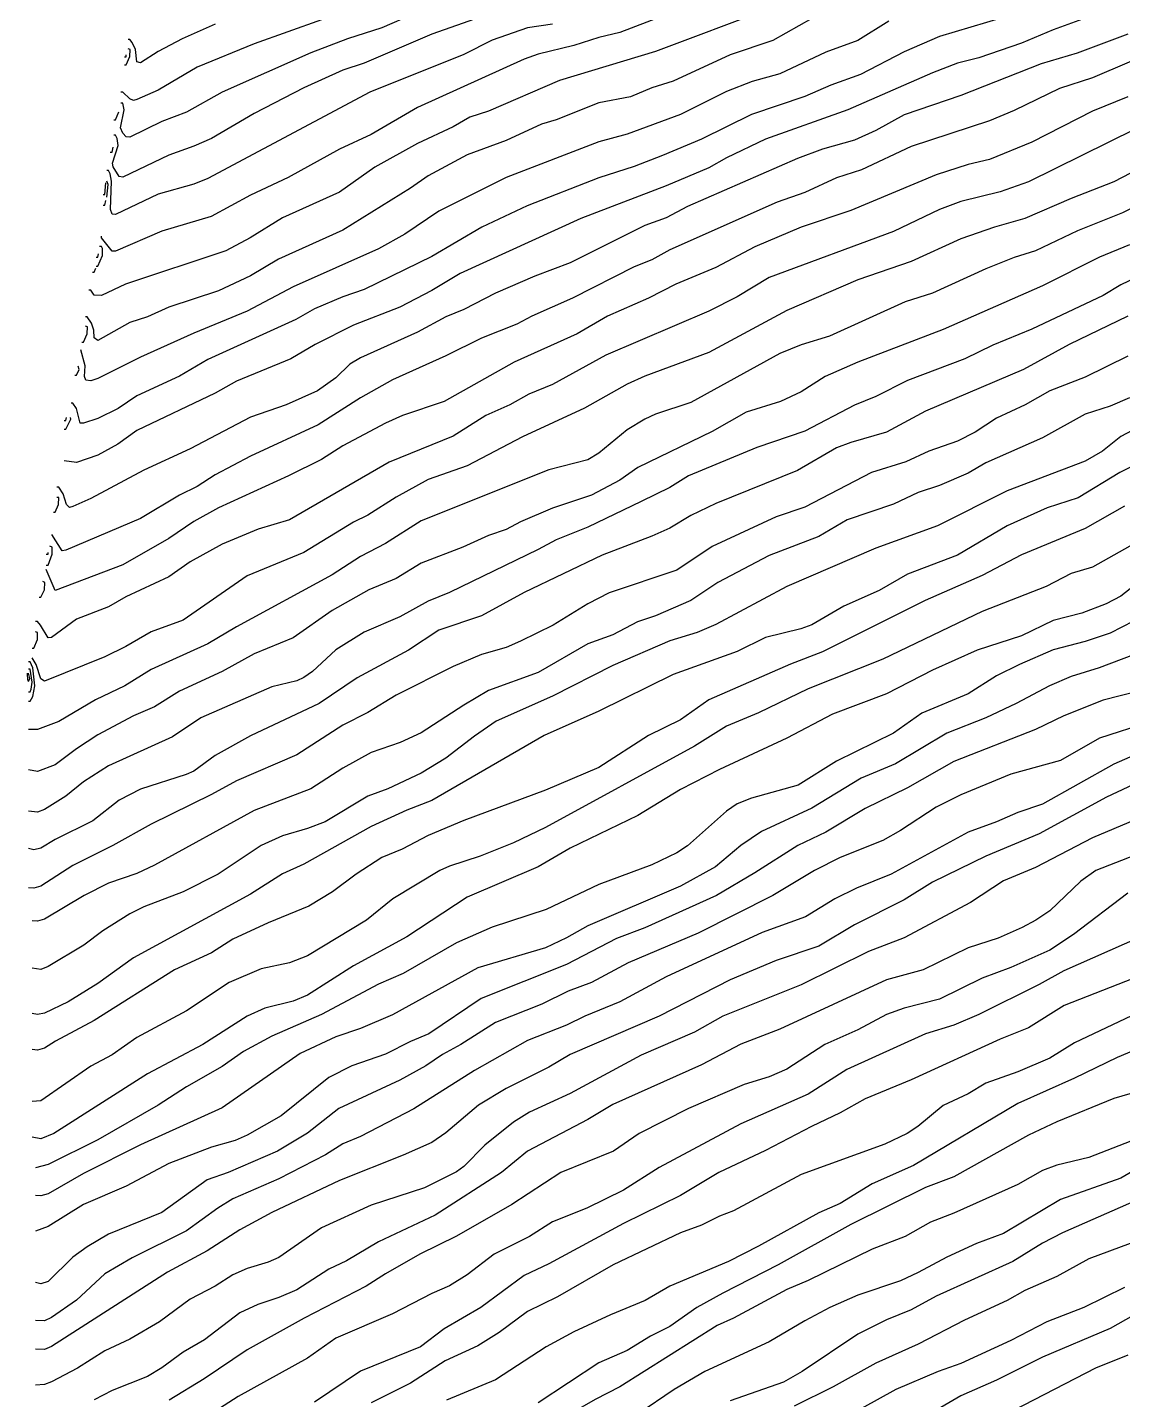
# Model space of a CAD drawing. Extents: x 474277 to 475042, y 254928 to 255625.
# Drawn here: x 474290.52 to 474314.16, y 255454.14 to 255483.75 of the extents above; entities that cross this region are included whole.
import ezdxf

# ---------------------------------------------------------------- set-up
doc = ezdxf.new("R2010")
doc.units = 0
doc.header["$MEASUREMENT"] = 0
doc.layers.add('BaseMapV2_DTM_export_MonNov09090547073261 — entities', color=1, linetype='CONTINUOUS')

msp = doc.modelspace()

# ---------------------------------------------------------------- linework, layer by layer
at = {"layer": 'BaseMapV2_DTM_export_MonNov09090547073261 — entities', "color": 15, "linetype": 'Continuous', "true_color": 0xb7484b}
for points in [[(474314.646, 255484.421, 103.25), (474312.668, 255483.693, 103.25), (474311.978, 255483.406, 103.25), (474311.058, 255483.092, 103.25), (474310.598, 255482.974, 103.25), (474310.061, 255482.771, 103.25), (474308.235, 255481.968, 103.25), (474306.457, 255481.335, 103.25), (474305.614, 255480.931, 103.25), (474305.23, 255480.715, 103.25), (474304.31, 255480.328, 103.25), (474302.47, 255479.624, 103.25), (474299.866, 255478.441, 103.25), (474299.25, 255478.072, 103.25), (474298.56, 255477.714, 103.25), (474297.563, 255477.322, 103.25), (474296.731, 255476.907, 103.25), (474296.21, 255476.6, 103.25), (474295.033, 255476.117, 103.25), (474294.572, 255475.859, 103.25), (474292.886, 255475.054, 103.25), (474292.477, 255474.76, 103.25), (474292.042, 255474.517, 103.25), (474291.582, 255474.362, 103.25), (474291.314, 255474.4, 103.25)], [(474306.534, 255484.152, 104.25), (474304.08, 255483.227, 104.25), (474302.01, 255482.601, 104.25), (474300.477, 255481.939, 104.25), (474300.076, 255481.814, 104.25), (474299.71, 255481.605, 104.25), (474298.943, 255481.241, 104.25), (474298.023, 255480.733, 104.25), (474297.256, 255480.19, 104.25), (474296.029, 255479.641, 104.25), (474295.329, 255479.207, 104.25), (474294.803, 255478.93, 104.25), (474292.639, 255478.21, 104.25), (474292.119, 255477.967, 104.25), (474291.965, 255477.973, 104.25), (474291.889, 255478.077, 104.25), (474291.85, 255478.077, 104.25)], [(474311.901, 255484.053, 103.5), (474310.214, 255483.552, 103.5), (474309.448, 255483.222, 103.5), (474308.504, 255482.734, 103.5), (474307.867, 255482.504, 103.5), (474307.301, 255482.256, 103.5), (474306.151, 255481.867, 103.5), (474305.077, 255481.334, 103.5), (474304.234, 255480.986, 103.5), (474303.62, 255480.745, 103.5), (474302.854, 255480.504, 103.5), (474301.308, 255479.897, 103.5), (474300.331, 255479.437, 103.5), (474299.25, 255478.806, 103.5), (474297.793, 255478.09, 103.5), (474297.333, 255477.933, 103.5), (474296.719, 255477.674, 103.5), (474296.315, 255477.444, 103.5), (474294.419, 255476.583, 103.5), (474293.806, 255476.225, 103.5), (474292.886, 255475.799, 103.5), (474292.48, 255475.527, 103.5), (474292.042, 255475.307, 103.5), (474291.735, 255475.206, 103.5), (474291.659, 255475.213, 103.5), (474291.579, 255475.527, 103.5), (474291.505, 255475.643, 103.5), (474291.467, 255475.643, 103.5)], [(474309.121, 255483.885, 103.75), (474308.451, 255483.465, 103.75), (474307.761, 255483.213, 103.75), (474306.764, 255482.744, 103.75), (474306.165, 255482.581, 103.75), (474305.614, 255482.363, 103.75), (474304.617, 255481.872, 103.75), (474303.467, 255481.442, 103.75), (474302.854, 255481.277, 103.75), (474300.86, 255480.508, 103.75), (474299.403, 255479.78, 103.75), (474298.672, 255479.284, 103.75), (474298.1, 255478.97, 103.75), (474296.259, 255478.148, 103.75), (474295.263, 255477.625, 103.75), (474294.112, 255477.154, 103.75), (474292.962, 255476.636, 103.75), (474292.042, 255476.173, 103.75), (474291.889, 255476.121, 103.75), (474291.781, 255476.14, 103.75), (474291.753, 255476.217, 103.75), (474291.769, 255476.447, 103.75), (474291.676, 255476.792, 103.75)], [(474307.454, 255483.943, 104), (474306.611, 255483.466, 104), (474305.691, 255483.159, 104), (474304.464, 255482.59, 104), (474304.004, 255482.446, 104), (474303.544, 255482.252, 104), (474302.854, 255482.118, 104), (474301.933, 255481.756, 104), (474301.621, 255481.661, 104), (474300.86, 255481.307, 104), (474300.016, 255480.996, 104), (474299.173, 255480.545, 104), (474298.79, 255480.278, 104), (474297.333, 255479.374, 104), (474295.939, 255478.747, 104), (474295.339, 255478.39, 104), (474294.649, 255478.068, 104), (474293.576, 255477.715, 104), (474293.116, 255477.507, 104), (474292.732, 255477.378, 104), (474292.042, 255476.993, 104), (474291.965, 255477.049, 104), (474291.957, 255477.214, 104), (474291.908, 255477.367, 104), (474291.812, 255477.502, 104), (474291.774, 255477.502, 104)], [(474304.234, 255483.989, 104.5), (474303.314, 255483.636, 104.5), (474302.854, 255483.532, 104.5), (474302.317, 255483.355, 104.5), (474301.55, 255483.169, 104.5), (474301.243, 255483.066, 104.5), (474298.943, 255482.018, 104.5), (474297.946, 255481.436, 104.5), (474297.256, 255481.12, 104.5), (474296.15, 255480.511, 104.5), (474295.34, 255480.127, 104.5), (474294.492, 255479.667, 104.5), (474293.422, 255479.349, 104.5), (474292.426, 255478.922, 104.5), (474292.349, 255478.923, 104.5), (474292.121, 255479.207, 104.5), (474292.12, 255479.246, 104.5)], [(474300.707, 255484.115, 105), (474299.25, 255483.601, 105), (474297.793, 255482.976, 105), (474297.333, 255482.825, 105), (474296.489, 255482.444, 105), (474295.416, 255481.889, 105), (474294.495, 255481.354, 105), (474294.112, 255481.183, 105), (474293.576, 255480.993, 105), (474292.579, 255480.518, 105), (474292.502, 255480.533, 105), (474292.376, 255480.741, 105), (474292.361, 255480.817, 105), (474292.484, 255481.201, 105), (474292.457, 255481.354, 105), (474292.426, 255481.422, 105), (474292.387, 255481.422, 105)], [(474298.871, 255484.038, 105.25), (474298.176, 255483.739, 105.25), (474297.431, 255483.501, 105.25), (474296.643, 255483.2, 105.25), (474294.725, 255482.351, 105.25), (474293.959, 255481.92, 105.25), (474293.422, 255481.716, 105.25), (474292.732, 255481.38, 105.25), (474292.656, 255481.387, 105.25), (474292.579, 255481.468, 105.25), (474292.533, 255481.584, 105.25), (474292.608, 255481.968, 105.25), (474292.579, 255482.113, 105.25), (474292.541, 255482.113, 105.25)], [(474296.873, 255483.912, 105.5), (474295.416, 255483.39, 105.5), (474294.189, 255482.888, 105.5), (474293.346, 255482.392, 105.5), (474292.886, 255482.189, 105.5), (474292.809, 255482.174, 105.5), (474292.732, 255482.204, 105.5), (474292.579, 255482.349, 105.5), (474292.541, 255482.349, 105.5)], [(474314.278, 255483.604, 103), (474313.183, 255483.194, 103), (474312.406, 255482.964, 103), (474310.674, 255482.281, 103), (474309.448, 255481.863, 103), (474308.834, 255481.527, 103), (474308.374, 255481.318, 103), (474307.684, 255481.121, 103), (474307.147, 255480.919, 103), (474304.77, 255479.884, 103), (474304.31, 255479.638, 103), (474303.85, 255479.472, 103), (474302.241, 255478.671, 103), (474301.473, 255478.38, 103), (474300.63, 255478.013, 103), (474299.94, 255477.661, 103), (474299.556, 255477.503, 103), (474298.943, 255477.174, 103), (474297.716, 255476.621, 103), (474297.486, 255476.479, 103), (474297.179, 255476.188, 103), (474296.781, 255475.91, 103), (474296.106, 255475.604, 103), (474295.339, 255475.337, 103), (474294.036, 255474.653, 103), (474293.039, 255474.195, 103), (474291.889, 255473.585, 103), (474291.505, 255473.412, 103), (474291.429, 255473.387, 103), (474291.366, 255473.457, 103), (474291.295, 255473.687, 103), (474291.199, 255473.828, 103), (474291.16, 255473.828, 103)], [(474301.857, 255483.817, 104.75), (474301.32, 255483.737, 104.75), (474300.553, 255483.473, 104.75), (474299.94, 255483.164, 104.75), (474297.915, 255482.351, 104.75), (474294.419, 255480.487, 104.75), (474294.112, 255480.365, 104.75), (474293.346, 255480.152, 104.75), (474292.426, 255479.71, 104.75), (474292.349, 255479.722, 104.75), (474292.317, 255479.821, 104.75), (474292.341, 255480.434, 104.75), (474292.309, 255480.587, 104.75), (474292.272, 255480.66, 104.75), (474292.234, 255480.66, 104.75)], [(474294.572, 255483.815, 105.75), (474293.863, 255483.501, 105.75), (474293.346, 255483.229, 105.75), (474292.962, 255482.985, 105.75), (474292.886, 255483.006, 105.75), (474292.856, 255483.271, 105.75), (474292.781, 255483.424, 105.75), (474292.732, 255483.486, 105.75), (474292.694, 255483.486, 105.75)], [(474315.045, 255483.311, 102.75), (474313.511, 255482.662, 102.75), (474312.803, 255482.428, 102.75), (474311.825, 255481.953, 102.75), (474311.288, 255481.733, 102.75), (474309.601, 255481.178, 102.75), (474308.528, 255480.677, 102.75), (474307.991, 255480.499, 102.75), (474307.301, 255480.186, 102.75), (474306.71, 255479.974, 102.75), (474304.387, 255478.95, 102.75), (474304.004, 255478.732, 102.75), (474303.62, 255478.58, 102.75), (474302.291, 255477.904, 102.75), (474301.41, 255477.52, 102.75), (474301.09, 255477.347, 102.75), (474300.323, 255477.041, 102.75), (474299.556, 255476.659, 102.75), (474298.406, 255476.142, 102.75), (474297.716, 255475.756, 102.75), (474296.796, 255475.174, 102.75), (474295.339, 255474.496, 102.75), (474294.572, 255474.096, 102.75), (474294.189, 255473.844, 102.75), (474293.806, 255473.657, 102.75), (474292.963, 255473.15, 102.75), (474291.352, 255472.466, 102.75), (474291.275, 255472.458, 102.75), (474291.049, 255472.805, 102.75)], [(474292.617, 255482.944, 105.5), (474292.656, 255482.944, 105.5), (474292.732, 255483.118, 105.5), (474292.739, 255483.271, 105.5), (474292.694, 255483.287, 105.5)], [(474292.617, 255483.115, 105.25), (474292.656, 255483.115, 105.25), (474292.657, 255483.156, 105.25)], [(474314.278, 255482.247, 102.5), (474313.511, 255481.941, 102.5), (474312.208, 255481.272, 102.5), (474311.288, 255480.896, 102.5), (474310.828, 255480.79, 102.5), (474310.138, 255480.564, 102.5), (474308.298, 255479.8, 102.5), (474307.222, 255479.437, 102.5), (474306.227, 255479.016, 102.5), (474305.384, 255478.569, 102.5), (474304.519, 255478.21, 102.5), (474303.927, 255477.906, 102.5), (474303.043, 255477.52, 102.5), (474302.393, 255477.137, 102.5), (474301.032, 255476.524, 102.5), (474299.52, 255475.68, 102.5), (474298.62, 255475.373, 102.5), (474298.253, 255475.211, 102.5), (474297.333, 255474.72, 102.5), (474296.873, 255474.428, 102.5), (474296.159, 255474.07, 102.5), (474294.649, 255473.38, 102.5), (474294.112, 255473.085, 102.5), (474293.576, 255472.722, 102.5), (474292.579, 255472.15, 102.5), (474291.122, 255471.596, 102.5), (474290.93, 255472.055, 102.5)], [(474292.387, 255481.755, 105), (474292.426, 255481.755, 105), (474292.493, 255481.929, 105)], [(474316.272, 255481.613, 102), (474313.972, 255480.417, 102), (474313.051, 255480.058, 102), (474312.055, 255479.624, 102), (474311.396, 255479.437, 102), (474310.674, 255479.185, 102), (474309.601, 255478.696, 102), (474308.451, 255478.301, 102), (474306.917, 255477.641, 102), (474305.23, 255476.736, 102), (474303.85, 255476.221, 102), (474303.467, 255476.051, 102), (474302.547, 255475.536, 102), (474301.211, 255474.913, 102), (474300.016, 255474.291, 102), (474299.173, 255473.994, 102), (474298.483, 255473.612, 102), (474297.87, 255473.227, 102), (474297.559, 255473.073, 102), (474296.489, 255472.421, 102), (474295.263, 255471.919, 102), (474293.882, 255470.956, 102), (474293.192, 255470.711, 102), (474292.649, 255470.39, 102), (474292.196, 255470.166, 102), (474290.892, 255469.644, 102), (474290.815, 255469.693, 102), (474290.713, 255470.006, 102), (474290.624, 255470.148, 102)], [(474314.432, 255481.553, 102.25), (474312.131, 255480.415, 102.25), (474311.518, 255480.201, 102.25), (474310.674, 255479.995, 102.25), (474310.214, 255479.817, 102.25), (474309.218, 255479.348, 102.25), (474306.534, 255478.351, 102.25), (474305.844, 255477.936, 102.25), (474305.23, 255477.627, 102.25), (474303.007, 255476.679, 102.25), (474301.857, 255476.045, 102.25), (474301.343, 255475.834, 102.25), (474300.937, 255475.607, 102.25), (474300.421, 255475.373, 102.25), (474299.71, 255474.929, 102.25), (474298.33, 255474.371, 102.25), (474296.183, 255473.126, 102.25), (474295.504, 255472.92, 102.25), (474294.726, 255472.597, 102.25), (474294.036, 255472.217, 102.25), (474293.576, 255471.891, 102.25), (474292.647, 255471.463, 102.25), (474292.272, 255471.249, 102.25), (474291.582, 255470.984, 102.25), (474291.045, 255470.587, 102.25), (474290.969, 255470.579, 102.25), (474290.804, 255470.85, 102.25), (474290.739, 255470.929, 102.25), (474290.7, 255470.929, 102.25)], [(474292.311, 255481.057, 104.75), (474292.349, 255481.057, 104.75), (474292.377, 255481.163, 104.75)], [(474292.157, 255480.141, 104.25), (474292.196, 255480.141, 104.25), (474292.213, 255480.396, 104.25)], [(474292.234, 255480.085, 104.5), (474292.269, 255480.357, 104.5), (474292.234, 255480.432, 104.5)], [(474314.968, 255480.142, 101.75), (474314.162, 255479.744, 101.75), (474313.187, 255479.361, 101.75), (474312.285, 255478.929, 101.75), (474311.825, 255478.783, 101.75), (474311.211, 255478.538, 101.75), (474310.061, 255478.017, 101.75), (474309.472, 255477.827, 101.75), (474307.837, 255477.086, 101.75), (474307.224, 255476.897, 101.75), (474306.764, 255476.71, 101.75), (474304.847, 255475.656, 101.75), (474304.08, 255475.404, 101.75), (474303.85, 255475.298, 101.75), (474303.467, 255475.065, 101.75), (474302.854, 255474.559, 101.75), (474302.623, 255474.422, 101.75), (474301.78, 255474.202, 101.75), (474299.02, 255473.099, 101.75), (474298.253, 255472.615, 101.75), (474297.716, 255472.336, 101.75), (474297.103, 255471.938, 101.75), (474295.033, 255470.817, 101.75), (474294.419, 255470.448, 101.75), (474293.192, 255469.895, 101.75), (474292.626, 255469.546, 101.75), (474291.99, 255469.239, 101.75), (474291.199, 255468.774, 101.75), (474290.739, 255468.601, 101.75), (474290.547, 255468.598, 101.75)], [(474292.157, 255479.916, 104.5), (474292.196, 255479.916, 104.5), (474292.217, 255480.012, 104.5)], [(474314.315, 255479.054, 101.5), (474313.665, 255478.792, 101.5), (474312.438, 255478.176, 101.5), (474310.291, 255477.228, 101.5), (474308.452, 255476.524, 101.5), (474307.745, 255476.217, 101.5), (474307.224, 255475.887, 101.5), (474306.78, 255475.68, 101.5), (474306.041, 255475.45, 101.5), (474305.307, 255475.033, 101.5), (474303.697, 255474.253, 101.5), (474303.314, 255473.981, 101.5), (474302.7, 255473.659, 101.5), (474301.857, 255473.379, 101.5), (474301.167, 255473.083, 101.5), (474300.86, 255472.917, 101.5), (474300.477, 255472.788, 101.5), (474299.925, 255472.536, 101.5), (474299.02, 255472.186, 101.5), (474298.483, 255471.859, 101.5), (474297.895, 255471.616, 101.5), (474297.103, 255471.17, 101.5), (474296.259, 255470.576, 101.5), (474295.416, 255470.233, 101.5), (474294.726, 255469.851, 101.5), (474293.806, 255469.43, 101.5), (474293.269, 255469.093, 101.5), (474292.809, 255468.893, 101.5), (474292.042, 255468.483, 101.5), (474291.582, 255468.187, 101.5), (474291.122, 255467.836, 101.5), (474290.739, 255467.693, 101.5), (474290.547, 255467.729, 101.5)], [(474292.004, 255478.596, 104.25), (474292.042, 255478.596, 104.25), (474292.145, 255478.824, 104.25), (474292.14, 255478.977, 104.25), (474292.119, 255479.021, 104.25), (474292.08, 255479.021, 104.25)], [(474292.004, 255478.789, 104), (474292.042, 255478.789, 104), (474292.054, 255478.862, 104)], [(474315.12, 255478.671, 101.25), (474314.125, 255478.191, 101.25), (474313.742, 255477.967, 101.25), (474312.208, 255477.238, 101.25), (474311.365, 255476.892, 101.25), (474310.761, 255476.6, 101.25), (474309.524, 255476.13, 101.25), (474308.834, 255475.782, 101.25), (474308.374, 255475.598, 101.25), (474307.301, 255475.04, 101.25), (474306.27, 255474.683, 101.25), (474304.79, 255474.07, 101.25), (474304.387, 255473.824, 101.25), (474303.774, 255473.516, 101.25), (474302.623, 255472.968, 101.25), (474301.933, 255472.692, 101.25), (474301.55, 255472.481, 101.25), (474299.633, 255471.559, 101.25), (474299.173, 255471.368, 101.25), (474298.56, 255471.028, 101.25), (474297.793, 255470.697, 101.25), (474297.179, 255470.316, 101.25), (474296.678, 255469.853, 101.25), (474296.489, 255469.719, 101.25), (474296.336, 255469.654, 101.25), (474295.799, 255469.519, 101.25), (474294.266, 255468.853, 101.25), (474293.652, 255468.442, 101.25), (474292.272, 255467.818, 101.25), (474291.735, 255467.468, 101.25), (474291.352, 255467.159, 101.25), (474290.892, 255466.877, 101.25), (474290.739, 255466.817, 101.25), (474290.547, 255466.839, 101.25)], [(474291.927, 255478.469, 104.25), (474291.965, 255478.469, 104.25), (474291.996, 255478.556, 104.25)], [(474314.278, 255477.52, 101), (474313.007, 255476.907, 101), (474312.022, 255476.37, 101), (474309.908, 255475.471, 101), (474309.064, 255475.015, 101), (474308.298, 255474.793, 101), (474307.991, 255474.675, 101), (474307.147, 255474.19, 101), (474305.384, 255473.48, 101), (474304.847, 255473.216, 101), (474304.387, 255472.945, 101), (474304.004, 255472.773, 101), (474302.93, 255472.363, 101), (474301.243, 255471.554, 101), (474300.323, 255471.055, 101), (474299.403, 255470.744, 101), (474298.751, 255470.313, 101), (474297.64, 255469.713, 101), (474296.824, 255469.163, 101), (474295.339, 255468.461, 101), (474294.572, 255468.04, 101), (474294.112, 255467.705, 101), (474293.949, 255467.629, 101), (474292.962, 255467.315, 101), (474292.502, 255467.077, 101), (474291.937, 255466.632, 101), (474291.122, 255466.228, 101), (474290.815, 255466.043, 101), (474290.662, 255466.007, 101), (474290.547, 255466.03, 101)], [(474291.697, 255476.96, 103.75), (474291.735, 255476.96, 103.75), (474291.812, 255477.137, 103.75), (474291.816, 255477.29, 103.75), (474291.774, 255477.3, 103.75)], [(474314.278, 255476.653, 100.75), (474313.358, 255476.201, 100.75), (474312.595, 255475.91, 100.75), (474312.06, 255475.603, 100.75), (474311.441, 255475.314, 100.75), (474310.981, 255475.017, 100.75), (474310.598, 255474.822, 100.75), (474309.982, 255474.607, 100.75), (474309.487, 255474.377, 100.75), (474308.744, 255474.147, 100.75), (474307.301, 255473.396, 100.75), (474306.687, 255473.186, 100.75), (474305.307, 255472.549, 100.75), (474304.54, 255472.037, 100.75), (474303.084, 255471.546, 100.75), (474302.623, 255471.312, 100.75), (474301.873, 255470.85, 100.75), (474301.167, 255470.503, 100.75), (474300.86, 255470.371, 100.75), (474300.323, 255470.218, 100.75), (474299.71, 255469.963, 100.75), (474298.483, 255469.339, 100.75), (474297.87, 255468.967, 100.75), (474297.333, 255468.691, 100.75), (474296.336, 255468.051, 100.75), (474295.033, 255467.494, 100.75), (474294.496, 255467.196, 100.75), (474293.192, 255466.56, 100.75), (474292.366, 255466.096, 100.75), (474291.505, 255465.665, 100.75), (474290.815, 255465.218, 100.75), (474290.662, 255465.174, 100.75), (474290.547, 255465.183, 100.75)], [(474291.544, 255476.244, 103.5), (474291.582, 255476.244, 103.5), (474291.641, 255476.37, 103.5), (474291.62, 255476.436, 103.5)], [(474314.314, 255475.757, 100.5), (474313.895, 255475.577, 100.5), (474313.358, 255475.402, 100.5), (474312.438, 255474.893, 100.5), (474311.211, 255474.356, 100.5), (474310.828, 255474.131, 100.5), (474310.214, 255473.866, 100.5), (474309.754, 255473.712, 100.5), (474309.218, 255473.463, 100.5), (474308.221, 255473.121, 100.5), (474307.607, 255472.767, 100.5), (474306.534, 255472.353, 100.5), (474305.424, 255471.77, 100.5), (474304.847, 255471.387, 100.5), (474304.08, 255471.053, 100.5), (474303.694, 255470.926, 100.5), (474303.16, 255470.646, 100.5), (474302.623, 255470.448, 100.5), (474301.55, 255469.829, 100.5), (474300.477, 255469.44, 100.5), (474299.94, 255469.128, 100.5), (474299.02, 255468.528, 100.5), (474298.57, 255468.319, 100.5), (474297.946, 255468.106, 100.5), (474297.333, 255467.763, 100.5), (474296.643, 255467.322, 100.5), (474295.416, 255466.856, 100.5), (474293.269, 255465.67, 100.5), (474292.886, 255465.491, 100.5), (474292.272, 255465.286, 100.5), (474291.748, 255465.022, 100.5), (474290.892, 255464.511, 100.5), (474290.739, 255464.466, 100.5), (474290.624, 255464.476, 100.5)], [(474291.314, 255475.265, 103), (474291.352, 255475.265, 103), (474291.369, 255475.335, 103)], [(474291.314, 255475.077, 103.25), (474291.352, 255475.077, 103.25), (474291.461, 255475.297, 103.25), (474291.456, 255475.335, 103.25)], [(474314.738, 255475.244, 100.25), (474314.125, 255474.919, 100.25), (474313.729, 255474.607, 100.25), (474313.358, 255474.388, 100.25), (474311.671, 255473.748, 100.25), (474310.166, 255472.997, 100.25), (474308.834, 255472.512, 100.25), (474306.917, 255471.688, 100.25), (474305.384, 255470.863, 100.25), (474304.977, 255470.696, 100.25), (474304.387, 255470.516, 100.25), (474303.16, 255469.98, 100.25), (474301.857, 255469.318, 100.25), (474300.643, 255468.779, 100.25), (474300.17, 255468.459, 100.25), (474299.556, 255467.98, 100.25), (474299.02, 255467.658, 100.25), (474298.304, 255467.322, 100.25), (474297.87, 255467.163, 100.25), (474296.949, 255466.608, 100.25), (474296.566, 255466.463, 100.25), (474296.029, 255466.308, 100.25), (474295.569, 255466.098, 100.25), (474294.642, 255465.482, 100.25), (474293.882, 255465.096, 100.25), (474293.039, 255464.776, 100.25), (474292.732, 255464.625, 100.25), (474292.154, 255464.255, 100.25), (474291.74, 255463.949, 100.25), (474290.969, 255463.486, 100.25), (474290.815, 255463.426, 100.25), (474290.624, 255463.454, 100.25)], [(474314.585, 255474.392, 100), (474314.107, 255474.147, 100), (474313.205, 255473.6, 100), (474312.532, 255473.38, 100), (474311.671, 255472.991, 100), (474310.598, 255472.365, 100), (474309.524, 255471.949, 100), (474308.911, 255471.599, 100), (474308.144, 255471.263, 100), (474307.454, 255470.86, 100), (474307.22, 255470.773, 100), (474306.457, 255470.585, 100), (474305.844, 255470.286, 100), (474304.464, 255469.788, 100), (474302.854, 255468.994, 100), (474301.675, 255468.473, 100), (474299.25, 255467.067, 100), (474298.713, 255466.86, 100), (474297.946, 255466.506, 100), (474296.489, 255465.698, 100), (474296.029, 255465.486, 100), (474295.339, 255465.046, 100), (474292.809, 255463.673, 100), (474292.042, 255463.119, 100), (474291.401, 255462.722, 100), (474290.892, 255462.479, 100), (474290.739, 255462.455, 100), (474290.624, 255462.472, 100)], [(474291.084, 255473.293, 102.75), (474291.122, 255473.293, 102.75), (474291.196, 255473.457, 102.75), (474291.199, 255473.604, 102.75), (474291.16, 255473.604, 102.75)], [(474314.202, 255473.422, 99.75), (474313.358, 255472.934, 99.75), (474311.978, 255472.366, 99.75), (474311.135, 255471.92, 99.75), (474309.9, 255471.386, 99.75), (474307.684, 255470.273, 99.75), (474306.994, 255470.01, 99.75), (474305.23, 255469.238, 99.75), (474304.617, 255468.812, 99.75), (474303.93, 255468.473, 99.75), (474302.855, 255467.783, 99.75), (474301.703, 255467.292, 99.75), (474299.94, 255466.638, 99.75), (474299.173, 255466.313, 99.75), (474298.611, 255466.019, 99.75), (474298.176, 255465.839, 99.75), (474297.621, 255465.482, 99.75), (474297.111, 255465.099, 99.75), (474296.597, 255464.792, 99.75), (474295.723, 255464.433, 99.75), (474294.956, 255464.077, 99.75), (474294.496, 255463.779, 99.75), (474293.694, 255463.412, 99.75), (474291.965, 255462.323, 99.75), (474291.128, 255461.878, 99.75), (474290.892, 255461.725, 99.75), (474290.739, 255461.683, 99.75), (474290.624, 255461.695, 99.75)], [(474314.662, 255472.747, 99.5), (474313.511, 255472.101, 99.5), (474313.051, 255471.969, 99.5), (474312.515, 255471.686, 99.5), (474311.135, 255471.146, 99.5), (474308.988, 255470.119, 99.5), (474307.377, 255469.479, 99.5), (474306.304, 255468.963, 99.5), (474305.614, 255468.669, 99.5), (474304.924, 255468.241, 99.5), (474301.703, 255466.484, 99.5), (474301.013, 255466.155, 99.5), (474300.297, 255465.866, 99.5), (474299.633, 255465.655, 99.5), (474299.422, 255465.559, 99.5), (474298.411, 255464.946, 99.5), (474297.84, 255464.485, 99.5), (474296.566, 255463.719, 99.5), (474296.183, 255463.567, 99.5), (474295.569, 255463.436, 99.5), (474294.879, 255463.141, 99.5), (474293.959, 255462.528, 99.5), (474292.886, 255461.953, 99.5), (474292.349, 255461.58, 99.5), (474291.889, 255461.338, 99.5), (474290.815, 255460.587, 99.5), (474290.624, 255460.572, 99.5)], [(474290.93, 255472.146, 102.5), (474290.969, 255472.146, 102.5), (474291.059, 255472.383, 102.5), (474291.055, 255472.536, 102.5), (474291.007, 255472.557, 102.5)], [(474290.93, 255472.38, 102.25), (474290.969, 255472.38, 102.25), (474290.97, 255472.421, 102.25)], [(474314.696, 255471.923, 99.25), (474314.125, 255471.474, 99.25), (474313.812, 255471.31, 99.25), (474313.281, 255471.113, 99.25), (474312.668, 255470.95, 99.25), (474311.978, 255470.623, 99.25), (474311.026, 255470.313, 99.25), (474310.061, 255469.879, 99.25), (474309.064, 255469.369, 99.25), (474307.903, 255468.933, 99.25), (474306.917, 255468.414, 99.25), (474305.46, 255467.738, 99.25), (474304.617, 255467.306, 99.25), (474303.697, 255466.747, 99.25), (474302.24, 255466.043, 99.25), (474301.55, 255465.639, 99.25), (474300.016, 255464.983, 99.25), (474298.713, 255464.126, 99.25), (474297.563, 255463.499, 99.25), (474296.566, 255462.869, 99.25), (474296.259, 255462.736, 99.25), (474295.646, 255462.588, 99.25), (474295.263, 255462.417, 99.25), (474294.309, 255461.802, 99.25), (474293.116, 255461.171, 99.25), (474291.09, 255459.885, 99.25), (474290.815, 255459.766, 99.25), (474290.624, 255459.804, 99.25)], [(474290.777, 255471.452, 102.25), (474290.815, 255471.452, 102.25), (474290.89, 255471.616, 102.25), (474290.9, 255471.77, 102.25), (474290.854, 255471.794, 102.25)], [(474315.658, 255471.582, 99), (474313.895, 255470.677, 99), (474313.358, 255470.496, 99), (474312.668, 255470.316, 99), (474311.94, 255470.006, 99), (474311.441, 255469.755, 99), (474310.828, 255469.367, 99), (474309.831, 255468.956, 99), (474309.218, 255468.52, 99), (474307.991, 255467.92, 99), (474307.158, 255467.399, 99), (474306.151, 255467.12, 99), (474305.844, 255466.994, 99), (474305.614, 255466.841, 99), (474304.77, 255466.092, 99), (474304.54, 255465.938, 99), (474304.004, 255465.682, 99), (474302.854, 255465.254, 99), (474301.722, 255464.715, 99), (474300.553, 255464.334, 99), (474299.786, 255463.998, 99), (474298.635, 255463.335, 99), (474298.1, 255463.107, 99), (474296.873, 255462.455, 99), (474295.799, 255461.986, 99), (474295.186, 255461.651, 99), (474294.726, 255461.327, 99), (474293.959, 255460.889, 99), (474293.346, 255460.495, 99), (474292.042, 255459.749, 99), (474290.969, 255459.212, 99), (474290.7, 255459.141, 99)], [(474290.624, 255470.352, 102), (474290.662, 255470.352, 102), (474290.742, 255470.543, 102), (474290.743, 255470.696, 102), (474290.7, 255470.706, 102)], [(474314.662, 255470.31, 98.75), (474313.655, 255469.929, 98.75), (474313.051, 255469.747, 98.75), (474312.585, 255469.546, 98.75), (474311.866, 255469.163, 98.75), (474311.211, 255468.855, 98.75), (474310.368, 255468.523, 98.75), (474309.258, 255467.859, 98.75), (474308.521, 255467.552, 98.75), (474307.454, 255466.9, 98.75), (474306.369, 255466.402, 98.75), (474305.921, 255466.101, 98.75), (474305.376, 255465.636, 98.75), (474304.617, 255465.217, 98.75), (474302.623, 255464.365, 98.75), (474302.163, 255464.106, 98.75), (474301.703, 255463.893, 98.75), (474300.247, 255463.458, 98.75), (474298.406, 255462.442, 98.75), (474297.716, 255462.151, 98.75), (474297.179, 255461.968, 98.75), (474296.413, 255461.613, 98.75), (474294.726, 255460.435, 98.75), (474292.962, 255459.637, 98.75), (474291.735, 255459.024, 98.75), (474290.969, 255458.58, 98.75), (474290.815, 255458.542, 98.75), (474290.7, 255458.548, 98.75)], [(474290.547, 255469.21, 101.75), (474290.585, 255469.21, 101.75), (474290.637, 255469.316, 101.75), (474290.685, 255469.546, 101.75), (474290.639, 255469.929, 101.75), (474290.585, 255470.06, 101.75), (474290.547, 255470.06, 101.75)], [(474290.53, 255469.661, 101), (474290.523, 255469.814, 101)], [(474290.547, 255469.412, 101.5), (474290.585, 255469.412, 101.5), (474290.607, 255469.469, 101.5), (474290.623, 255469.623, 101.5), (474290.585, 255469.899, 101.5), (474290.547, 255469.899, 101.5)], [(474290.547, 255469.638, 101.25), (474290.572, 255469.699, 101.25), (474290.547, 255469.818, 101.25)], [(474314.508, 255469.429, 98.5), (474313.742, 255469.234, 98.5), (474312.898, 255468.895, 98.5), (474312.285, 255468.6, 98.5), (474310.521, 255467.91, 98.5), (474309.524, 255467.339, 98.5), (474308.604, 255466.896, 98.5), (474307.761, 255466.387, 98.5), (474307.156, 255466.096, 98.5), (474306.227, 255465.505, 98.5), (474305.397, 255465.022, 98.5), (474303.85, 255464.318, 98.5), (474303.237, 255464.093, 98.5), (474302.163, 255463.53, 98.5), (474300.317, 255462.799, 98.5), (474299.185, 255462.032, 98.5), (474298.79, 255461.87, 98.5), (474298.253, 255461.598, 98.5), (474297.526, 255461.342, 98.5), (474297.026, 255461.094, 98.5), (474295.997, 255460.268, 98.5), (474295.263, 255459.848, 98.5), (474295.009, 255459.732, 98.5), (474294.496, 255459.587, 98.5), (474293.576, 255459.24, 98.5), (474292.656, 255458.746, 98.5), (474291.735, 255458.354, 98.5), (474290.969, 255457.878, 98.5), (474290.7, 255457.776, 98.5)], [(474314.738, 255468.758, 98.25), (474313.665, 255468.411, 98.25), (474312.821, 255467.932, 98.25), (474311.748, 255467.639, 98.25), (474310.674, 255467.193, 98.25), (474310.138, 255466.926, 98.25), (474309.371, 255466.421, 98.25), (474308.988, 255466.209, 98.25), (474308.067, 255465.837, 98.25), (474307.51, 255465.559, 98.25), (474306.613, 255465.022, 98.25), (474305, 255464.203, 98.25), (474303.489, 255463.565, 98.25), (474302.7, 255463.145, 98.25), (474302.195, 255462.952, 98.25), (474301.627, 255462.673, 98.25), (474300.63, 255462.277, 98.25), (474299.878, 255461.802, 98.25), (474299.48, 255461.589, 98.25), (474299.126, 255461.342, 98.25), (474298.56, 255461.034, 98.25), (474297.246, 255460.422, 98.25), (474296.566, 255459.891, 98.25), (474295.923, 255459.501, 98.25), (474294.857, 255459.041, 98.25), (474294.402, 255458.888, 98.25), (474293.422, 255458.181, 98.25), (474292.272, 255457.716, 98.25), (474291.812, 255457.442, 98.25), (474291.505, 255457.219, 98.25), (474290.969, 255456.688, 98.25), (474290.815, 255456.641, 98.25), (474290.7, 255456.672, 98.25)], [(474314.662, 255468.155, 98), (474313.972, 255467.856, 98), (474312.438, 255466.989, 98), (474311.901, 255466.809, 98), (474311.441, 255466.606, 98), (474310.828, 255466.386, 98), (474309.165, 255465.482, 98), (474308.423, 255465.176, 98), (474307.954, 255464.946, 98), (474307.316, 255464.562, 98), (474306.381, 255464.223, 98), (474304.31, 255463.261, 98), (474303.314, 255462.726, 98), (474302.552, 255462.415, 98), (474302.163, 255462.221, 98), (474301.32, 255461.891, 98), (474300.17, 255461.245, 98), (474298.866, 255460.415, 98), (474297.716, 255459.819, 98), (474297.333, 255459.659, 98), (474296.957, 255459.425, 98), (474295.953, 255458.906, 98), (474294.956, 255458.476, 98), (474294.63, 255458.275, 98), (474293.959, 255457.785, 98), (474292.786, 255457.201, 98), (474292.196, 255456.854, 98), (474291.582, 255456.291, 98), (474291.045, 255455.912, 98), (474290.892, 255455.843, 98), (474290.7, 255455.85, 98)], [(474315.428, 255467.893, 97.75), (474313.818, 255467.143, 97.75), (474312.361, 255466.353, 97.75), (474311.211, 255465.866, 97.75), (474310.061, 255465.308, 97.75), (474309.448, 255464.923, 97.75), (474308.374, 255464.385, 97.75), (474307.607, 255463.925, 97.75), (474306.687, 255463.619, 97.75), (474305.691, 255463.2, 97.75), (474304.157, 255462.415, 97.75), (474302.24, 255461.589, 97.75), (474301.78, 255461.313, 97.75), (474300.86, 255460.855, 97.75), (474300.26, 255460.498, 97.75), (474299.556, 255459.9, 97.75), (474299.25, 255459.69, 97.75), (474298.636, 255459.414, 97.75), (474297.256, 255458.873, 97.75), (474295.799, 255458.177, 97.75), (474295.109, 255457.806, 97.75), (474294.404, 255457.355, 97.75), (474293.547, 255456.895, 97.75), (474291.045, 255455.286, 97.75), (474290.892, 255455.222, 97.75), (474290.7, 255455.233, 97.75)], [(474314.432, 255466.652, 97.5), (474313.511, 255466.265, 97.5), (474312.285, 255465.623, 97.5), (474311.595, 255465.339, 97.5), (474310.882, 255464.869, 97.5), (474309.448, 255464.109, 97.5), (474308.681, 255463.811, 97.5), (474307.224, 255463.09, 97.5), (474305.537, 255462.415, 97.5), (474304.924, 255462.068, 97.5), (474303.773, 255461.572, 97.5), (474302.24, 255460.749, 97.5), (474301.358, 255460.345, 97.5), (474301.013, 255460.13, 97.5), (474300.4, 255459.63, 97.5), (474299.94, 255459.169, 97.5), (474299.786, 255459.056, 97.5), (474299.096, 255458.715, 97.5), (474297.946, 255458.335, 97.5), (474296.873, 255457.846, 97.5), (474295.953, 255457.206, 97.5), (474295.723, 255457.105, 97.5), (474295.263, 255456.972, 97.5), (474294.956, 255456.832, 97.5), (474294.572, 255456.592, 97.5), (474294.036, 255456.31, 97.5), (474293.374, 255455.821, 97.5), (474292.732, 255455.445, 97.5), (474292.196, 255455.198, 97.5), (474291.601, 255454.824, 97.5), (474291.045, 255454.53, 97.5), (474290.892, 255454.467, 97.5), (474290.7, 255454.452, 97.5)], [(474314.432, 255465.89, 97.25), (474313.586, 255465.559, 97.25), (474313.26, 255465.329, 97.25), (474312.591, 255464.687, 97.25), (474312.294, 255464.485, 97.25), (474311.995, 255464.332, 97.25), (474311.476, 255464.102, 97.25), (474310.828, 255463.89, 97.25), (474309.858, 255463.412, 97.25), (474309.064, 255463.2, 97.25), (474306.764, 255462.136, 97.25), (474305.921, 255461.812, 97.25), (474305.077, 255461.363, 97.25), (474303.16, 255460.512, 97.25), (474302.623, 255460.184, 97.25), (474301.32, 255459.505, 97.25), (474300.759, 255459.041, 97.25), (474299.326, 255458.126, 97.25), (474298.1, 255457.547, 97.25), (474297.409, 255457.138, 97.25), (474297.026, 255456.958, 97.25), (474296.336, 255456.511, 97.25), (474295.953, 255456.346, 97.25), (474295.493, 255456.198, 97.25), (474295.109, 255456.012, 97.25), (474294.342, 255455.43, 97.25), (474293.882, 255455.164, 97.25), (474293.422, 255454.827, 97.25), (474293.116, 255454.645, 97.25), (474292.349, 255454.339, 97.25), (474291.965, 255454.137, 97.25)], [(474314.278, 255465.073, 97), (474313.103, 255464.179, 97), (474312.591, 255463.842, 97), (474311.748, 255463.468, 97), (474311.135, 255463.233, 97), (474310.214, 255462.785, 97), (474309.448, 255462.591, 97), (474309.064, 255462.454, 97), (474308.451, 255462.124, 97), (474307.736, 255461.802, 97), (474306.917, 255461.273, 97), (474306.534, 255461.104, 97), (474305.997, 255460.944, 97), (474304.796, 255460.422, 97), (474303.73, 255459.885, 97), (474303.174, 255459.501, 97), (474302.039, 255459.041, 97), (474300.982, 255458.351, 97), (474299.786, 255457.667, 97), (474298.997, 255457.278, 97), (474298.253, 255456.859, 97), (474297.836, 255456.588, 97), (474296.497, 255455.898, 97), (474295.263, 255455.214, 97), (474294.339, 255454.594, 97), (474293.581, 255454.134, 97)], [(474314.508, 255464.106, 96.75), (474312.898, 255463.396, 96.75), (474312.361, 255463.097, 96.75), (474311.058, 255462.455, 96.75), (474310.521, 255462.222, 96.75), (474309.908, 255462.033, 96.75), (474308.212, 255461.265, 96.75), (474307.377, 255460.733, 96.75), (474305.921, 255460.093, 96.75), (474304.157, 255459.148, 96.75), (474303.39, 255458.662, 96.75), (474302.597, 255458.275, 96.75), (474301.857, 255457.978, 96.75), (474301.361, 255457.661, 96.75), (474300.598, 255457.278, 96.75), (474300.016, 255456.833, 96.75), (474299.633, 255456.596, 96.75), (474299.25, 255456.429, 96.75), (474298.406, 255455.992, 96.75), (474297.179, 255455.472, 96.75), (474296.566, 255455.04, 96.75), (474295.072, 255454.211, 96.75), (474294.266, 255453.693, 96.75)], [(474314.892, 255463.421, 96.5), (474312.906, 255462.645, 96.5), (474312.131, 255462.164, 96.5), (474311.518, 255461.919, 96.5), (474309.601, 255461.045, 96.5), (474308.604, 255460.631, 96.5), (474308.067, 255460.327, 96.5), (474307.446, 255460.038, 96.5), (474306.457, 255459.515, 96.5), (474305.447, 255459.041, 96.5), (474304.617, 255458.549, 96.5), (474303.39, 255457.944, 96.5), (474301.78, 255457.074, 96.5), (474301.243, 255456.824, 96.5), (474300.307, 255456.128, 96.5), (474299.519, 255455.668, 96.5), (474299.008, 255455.284, 96.5), (474297.716, 255454.757, 96.5), (474296.719, 255454.089, 96.5)], [(474314.355, 255462.42, 96.25), (474313.128, 255461.837, 96.25), (474312.591, 255461.513, 96.25), (474311.901, 255461.213, 96.25), (474311.211, 255460.972, 96.25), (474310.828, 255460.738, 96.25), (474310.291, 255460.489, 96.25), (474309.746, 255460.038, 96.25), (474309.513, 255459.885, 96.25), (474309.031, 255459.655, 96.25), (474307.224, 255458.999, 96.25), (474305.767, 255458.218, 96.25), (474305.46, 255458.103, 96.25), (474305.077, 255457.91, 96.25), (474304.617, 255457.741, 96.25), (474303.168, 255457.048, 96.25), (474301.966, 255456.358, 96.25), (474301.32, 255456.044, 96.25), (474300.707, 255455.591, 96.25), (474300.247, 255455.303, 96.25), (474299.537, 255454.978, 96.25), (474298.79, 255454.499, 96.25), (474297.946, 255454.074, 96.25)], [(474314.892, 255461.874, 96), (474314.048, 255461.521, 96), (474313.128, 255461.076, 96), (474311.901, 255460.532, 96), (474309.65, 255459.195, 96), (474308.758, 255458.801, 96), (474308.067, 255458.377, 96), (474307.607, 255458.17, 96), (474306.304, 255457.454, 96), (474305.66, 255457.125, 96), (474304.387, 255456.588, 96), (474303.856, 255456.281, 96), (474303.11, 255455.974, 96), (474302.317, 255455.604, 96), (474301.722, 255455.284, 96), (474300.63, 255454.567, 96), (474299.572, 255454.134, 96)], [(474314.892, 255460.905, 95.75), (474313.972, 255460.636, 95.75), (474312.745, 255460.137, 95.75), (474312.131, 255459.848, 95.75), (474310.521, 255458.947, 95.75), (474309.908, 255458.718, 95.75), (474308.298, 255457.919, 95.75), (474306.727, 255457.048, 95.75), (474305.537, 255456.442, 95.75), (474304.974, 255456.128, 95.75), (474304.387, 255455.721, 95.75), (474303.972, 255455.514, 95.75), (474303.467, 255455.206, 95.75), (474302.854, 255454.934, 95.75), (474301.55, 255454.073, 95.75)], [(474315.154, 255460.038, 95.5), (474313.435, 255459.364, 95.5), (474312.745, 255459.198, 95.5), (474312.438, 255459.083, 95.5), (474311.901, 255458.786, 95.5), (474310.521, 255458.165, 95.5), (474310.016, 255457.968, 95.5), (474309.472, 255457.661, 95.5), (474308.758, 255457.388, 95.5), (474307.377, 255456.715, 95.5), (474306.917, 255456.52, 95.5), (474305.767, 255455.901, 95.5), (474305.415, 255455.744, 95.5), (474303.314, 255454.417, 95.5), (474302.777, 255454.149, 95.5), (474300.63, 255452.919, 95.5)], [(474314.508, 255459.144, 95.25), (474314.125, 255458.923, 95.25), (474312.821, 255458.461, 95.25), (474311.595, 255457.73, 95.25), (474311.011, 255457.508, 95.25), (474310.368, 255457.217, 95.25), (474309.754, 255456.883, 95.25), (474309.371, 255456.709, 95.25), (474308.451, 255456.4, 95.25), (474307.842, 255456.128, 95.25), (474307.301, 255455.846, 95.25), (474306.534, 255455.389, 95.25), (474305.148, 255454.748, 95.25), (474304.486, 255454.364, 95.25), (474303.701, 255453.827, 95.25)], [(474314.585, 255458.498, 95), (474312.865, 255457.738, 95), (474312.438, 255457.517, 95), (474311.796, 255457.125, 95), (474310.138, 255456.372, 95), (474309.601, 255456.082, 95), (474309.064, 255455.864, 95), (474308.451, 255455.558, 95), (474307.247, 255454.748, 95), (474306.841, 255454.523, 95), (474305.691, 255454.118, 95)], [(474314.968, 255457.745, 94.75), (474313.435, 255457.178, 94.75), (474312.745, 255456.798, 94.75), (474312.055, 255456.496, 94.75), (474311.671, 255456.279, 94.75), (474310.751, 255455.856, 94.75), (474309.754, 255455.338, 94.75), (474308.834, 255454.931, 94.75), (474307.914, 255454.416, 94.75), (474307.071, 255454.003, 94.75)], [(474314.202, 255456.565, 94.5), (474313.327, 255456.128, 94.5), (474312.528, 255455.821, 94.5), (474311.748, 255455.418, 94.5), (474310.674, 255454.922, 94.5), (474310.181, 255454.748, 94.5), (474309.267, 255454.364, 94.5), (474308.528, 255453.948, 94.5)], [(474314.555, 255456.051, 94.25), (474313.895, 255455.678, 94.25), (474312.438, 255455.062, 94.25), (474311.441, 255454.564, 94.25), (474310.674, 255454.227, 94.25), (474309.461, 255453.521, 94.25)], [(474314.278, 255455.101, 94), (474313.577, 255454.824, 94), (474311.365, 255453.68, 94)]]:
    msp.add_polyline3d(points, dxfattribs=at)

doc.saveas('drawing.dxf')
